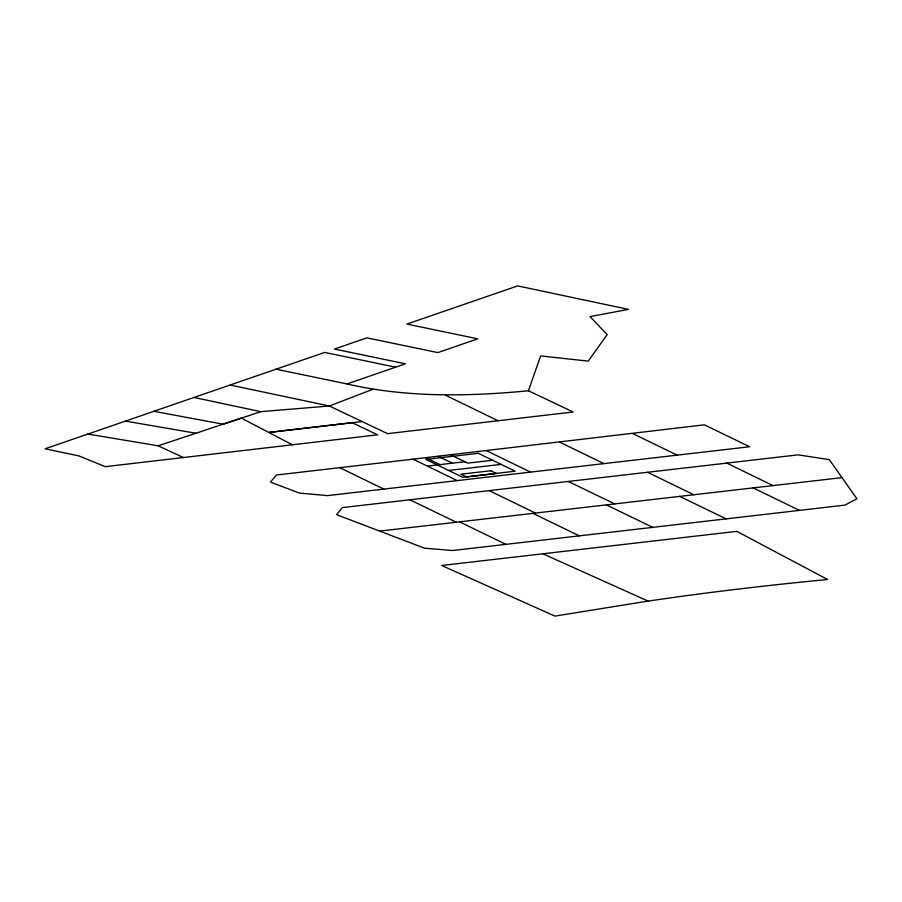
<?xml version="1.0" encoding="UTF-8"?>
<svg xmlns="http://www.w3.org/2000/svg" width="902" height="902" viewBox="0 0 902 902"><rect width="100%" height="100%" fill="white"/><g stroke="black" fill="none" stroke-linecap="round" stroke-linejoin="round"><path stroke-width="1.35" d="M347.033 383.948C406.441 397.692 468.093 396.576 528.448 390.769L540.625 355.918L588.262 361.127L607.159 334.619L590.032 316.602L628.457 309.375L517.647 285.9L406.915 324.089L477.744 338.825L437.842 352.603L366.967 337.855L334.473 349.051L405.393 363.81L347.033 383.948L276.023 369.189L45.1 448.801L78.914 455.916L105.308 466.661L377.645 434.82L352.118 422.711L268.773 432.453L241.364 418.133L158.188 445.802L87.832 434.065M372.594 389.393L329.354 406.013L260.825 411.662L223.087 424.199L153.904 411.312M276.023 369.189L324.72 352.423L395.595 367.17M648.031 601.093L554.944 616.1L441.642 565.486L736.821 531.357L827.585 579.49A1467.34 379.776 2 0 0 681.314 596.346L648.031 601.093L542.903 553.783M528.448 390.769L573.142 411.977L387.578 433.659L362.063 421.538L268.773 432.453L292.417 444.787M413.082 459.163L276.497 475.004L270.476 482.074L299.464 493.112L327.482 495.615L749.641 446.761L704.383 424.819L413.082 459.163L457.201 480.597M427.492 466.063L464.846 461.745M492.593 460.245L467.698 463.121L450.605 454.822M448.677 470.461L501.14 464.395M379.641 531.098L842.017 477.62L856.9 498.772L844.881 505.131L452.59 550.524L424.47 548.168L336.593 514.692L342.365 507.6L798.146 454.845L829.333 459.637L842.017 477.62M125.513 421.099L195.869 433.253M230.168 385.019L329.354 406.013L362.063 421.538M194.02 397.466L260.825 411.662M158.188 445.802L183.388 457.551M632.956 433.693L677.199 455.16M679.713 496.404L726.144 518.875M445.622 395.279L498.084 420.749M568.283 481.442L614.713 503.914M606.381 504.894L652.766 527.366M486.46 450.673L530.568 472.107M438.158 456.265L452.398 463.177M425.699 457.709L439.939 464.62M489.143 490.609L535.495 513.08M532.969 513.373L579.276 535.833M409.914 499.776L456.254 522.224M726.764 463.098L773.014 485.603M753.193 487.903L799.431 510.385M647.591 472.276L693.818 494.758M559.781 442.172L603.866 463.639M459.592 521.863L505.875 544.357M339.772 467.687L383.835 489.098M478.364 453.334L425.891 459.389L462.681 477.271L515.143 471.205L478.364 453.334M490.756 470.731L460.866 474.193L466.56 476.955L496.45 473.505L490.756 470.731"/></g></svg>
